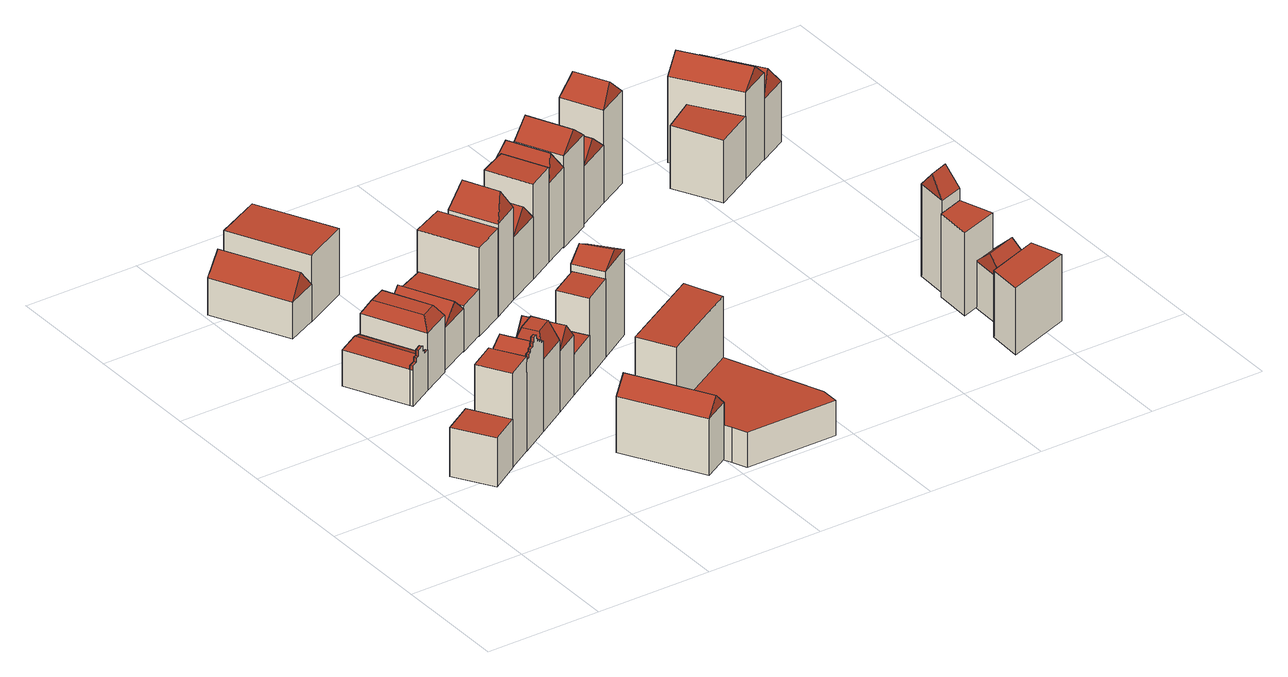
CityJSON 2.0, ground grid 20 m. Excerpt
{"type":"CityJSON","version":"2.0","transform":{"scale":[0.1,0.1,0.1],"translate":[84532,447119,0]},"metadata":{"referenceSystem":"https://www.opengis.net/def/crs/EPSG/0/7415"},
"CityObjects":{
"building1":{"type":"Building","geometry":[{"type":"Solid","lod":"2","boundaries":[[[[0,1,2,3]],[[4,5,6,7]],[[2,1,7,6]],[[0,3,5,4]],[[3,2,6,5]],[[1,0,4,7]]]],"semantics":{"surfaces":[{"type":"GroundSurface"},{"type":"RoofSurface"},{"type":"WallSurface"}],"values":[[0,1,2,2,2,2]]}}]},
"building2":{"type":"Building","geometry":[{"type":"Solid","lod":"2","boundaries":[[[[8,9,10,11]],[[12,13,14,15]],[[10,9,15,14]],[[8,11,13,12]],[[11,10,14,13]],[[9,8,12,15]]]],"semantics":{"surfaces":[{"type":"GroundSurface"},{"type":"RoofSurface"},{"type":"WallSurface"}],"values":[[0,1,2,2,2,2]]}}]},
"building3":{"type":"Building","geometry":[{"type":"Solid","lod":"2","boundaries":[[[[16,17,18,19]],[[18,17,20,21]],[[16,19,22,23]],[[17,16,23,20]],[[23,22,24,25]],[[21,20,25,24]],[[20,23,25]],[[24,22,26,27,28,29,30,31,32,33,34,35,21]],[[36,37,38,39,40,41,42,43,44,45,46,47,48,49]],[[31,30,42,41]],[[32,31,41,40]],[[18,21,36,49]],[[33,32,40,39]],[[19,18,49,48]],[[26,22,47,46]],[[22,19,48,47]],[[34,33,39,38]],[[27,26,46,45]],[[35,34,38,37]],[[28,27,45,44]],[[21,35,37,36]],[[29,28,44,43]],[[30,29,43,42]]]],"semantics":{"surfaces":[{"type":"GroundSurface"},{"type":"WallSurface"},{"type":"RoofSurface"}],"values":[[0,1,1,1,2,2,2,2,1,2,2,1,2,0,2,1,2,2,2,2,2,2,2]]}}]},
"building4":{"type":"Building","geometry":[{"type":"Solid","lod":"2","boundaries":[[[[50,51,52,53]],[[52,51,54,55]],[[50,53,56,57]],[[51,50,57,54]],[[57,56,58,59]],[[55,54,59,58]],[[54,57,59]],[[58,56,60,61,62,63,64,65,66,67,68,69,70,71,72,73,74,75,76,77,55]],[[78,79,80,81,82,83,84,85,86,87,88,89,90,91,92,93,94,95,96,97,98,99]],[[65,64,92,91]],[[73,72,84,83]],[[66,65,91,90]],[[74,73,83,82]],[[52,55,78,99]],[[67,66,90,89]],[[53,52,99,98]],[[60,56,97,96]],[[75,74,82,81]],[[56,53,98,97]],[[68,67,89,88]],[[61,60,96,95]],[[76,75,81,80]],[[69,68,88,87]],[[62,61,95,94]],[[77,76,80,79]],[[70,69,87,86]],[[63,62,94,93]],[[55,77,79,78]],[[71,70,86,85]],[[64,63,93,92]],[[72,71,85,84]]]],"semantics":{"surfaces":[{"type":"GroundSurface"},{"type":"WallSurface"},{"type":"RoofSurface"}],"values":[[0,1,1,1,2,2,2,2,1,2,2,2,2,1,2,0,2,2,1,2,2,2,2,2,2,2,2,2,2,2,2]]}}]},
"building5":{"type":"Building","geometry":[{"type":"Solid","lod":"2","boundaries":[[[[100,101,102,103]],[[102,101,104,105]],[[100,103,106,107]],[[103,102,105,106]],[[101,100,107,104]],[[107,106,108,109]],[[106,105,108]],[[105,104,109,108]],[[104,107,109]]]],"semantics":{"surfaces":[{"type":"GroundSurface"},{"type":"WallSurface"},{"type":"RoofSurface"}],"values":[[0,1,1,1,1,2,2,2,2]]}}]},
"building6":{"type":"Building","geometry":[{"type":"Solid","lod":"2","boundaries":[[[[110,111,112,49]],[[112,111,113,114]],[[110,49,115,116]],[[49,112,114,115]],[[111,110,116,113]],[[113,116,117,118]],[[116,115,119,117]],[[115,114,120,119]],[[114,113,118,120]],[[117,119,120,118]]]],"semantics":{"surfaces":[{"type":"GroundSurface"},{"type":"WallSurface"},{"type":"RoofSurface"}],"values":[[0,1,1,1,1,2,2,2,2,2]]}}]},
"building7":{"type":"Building","geometry":[{"type":"Solid","lod":"2","boundaries":[[[[121,122,123,99]],[[123,122,124,125]],[[121,99,126,127]],[[99,123,125,126]],[[122,121,127,124]],[[124,127,128,129]],[[127,126,130,128]],[[126,125,131,130]],[[125,124,129,131]],[[128,130,131,129]]]],"semantics":{"surfaces":[{"type":"GroundSurface"},{"type":"WallSurface"},{"type":"RoofSurface"}],"values":[[0,1,1,1,1,2,2,2,2,2]]}}]},
"building8":{"type":"Building","geometry":[{"type":"Solid","lod":"2","boundaries":[[[[132,133,134,135]],[[136,137,138,139]],[[134,133,139,138]],[[132,135,137,136]],[[135,134,138,137]],[[133,132,136,139]]]],"semantics":{"surfaces":[{"type":"GroundSurface"},{"type":"RoofSurface"},{"type":"WallSurface"}],"values":[[0,1,2,2,2,2]]}}]},
"building9":{"type":"Building","geometry":[{"type":"Solid","lod":"2","boundaries":[[[[140,141,142,143]],[[142,141,144,145]],[[140,143,146,147]],[[143,142,145,146]],[[141,140,147,144]],[[147,146,148,149]],[[146,145,148]],[[145,144,149,148]],[[144,147,149]]]],"semantics":{"surfaces":[{"type":"GroundSurface"},{"type":"WallSurface"},{"type":"RoofSurface"}],"values":[[0,1,1,1,1,2,2,2,2]]}}]},
"building10":{"type":"Building","geometry":[{"type":"Solid","lod":"2","boundaries":[[[[150,151,152,153]],[[152,151,154,155]],[[150,153,156,157]],[[153,152,155,156]],[[151,150,157,154]],[[157,156,158,159]],[[156,155,158]],[[155,154,159,158]],[[154,157,159]]]],"semantics":{"surfaces":[{"type":"GroundSurface"},{"type":"WallSurface"},{"type":"RoofSurface"}],"values":[[0,1,1,1,1,2,2,2,2]]}}]},
"building11":{"type":"Building","geometry":[{"type":"Solid","lod":"2","boundaries":[[[[160,161,162,123]],[[162,161,163,164]],[[160,123,165,166]],[[123,162,164,165]],[[161,160,166,163]],[[166,165,167,168]],[[165,164,167]],[[164,163,168,167]],[[163,166,168]]]],"semantics":{"surfaces":[{"type":"GroundSurface"},{"type":"WallSurface"},{"type":"RoofSurface"}],"values":[[0,1,1,1,1,2,2,2,2]]}}]},
"building12":{"type":"Building","geometry":[{"type":"Solid","lod":"2","boundaries":[[[[169,170,171,172]],[[173,174,175,176]],[[171,170,176,175]],[[169,172,174,173]],[[172,171,175,174]],[[170,169,173,176]]]],"semantics":{"surfaces":[{"type":"GroundSurface"},{"type":"RoofSurface"},{"type":"WallSurface"}],"values":[[0,1,2,2,2,2]]}}]},
"building13":{"type":"Building","geometry":[{"type":"Solid","lod":"2","boundaries":[[[[177,178,179,162]],[[180,181,182,183]],[[179,178,183,182]],[[177,162,181,180]],[[162,179,182,181]],[[178,177,180,183]]]],"semantics":{"surfaces":[{"type":"GroundSurface"},{"type":"RoofSurface"},{"type":"WallSurface"}],"values":[[0,1,2,2,2,2]]}}]},
"building14":{"type":"Building","geometry":[{"type":"Solid","lod":"2","boundaries":[[[[184,185,186,187]],[[188,189,190,191]],[[186,185,191,190]],[[184,187,189,188]],[[187,186,190,189]],[[185,184,188,191]]]],"semantics":{"surfaces":[{"type":"GroundSurface"},{"type":"RoofSurface"},{"type":"WallSurface"}],"values":[[0,1,2,2,2,2]]}}]},
"building15":{"type":"Building","geometry":[{"type":"Solid","lod":"2","boundaries":[[[[192,193,194,195]],[[196,197,198,199]],[[194,193,199,198]],[[192,195,197,196]],[[195,194,198,197]],[[193,192,196,199]]]],"semantics":{"surfaces":[{"type":"GroundSurface"},{"type":"RoofSurface"},{"type":"WallSurface"}],"values":[[0,1,2,2,2,2]]}}]},
"building16":{"type":"Building","geometry":[{"type":"Solid","lod":"2","boundaries":[[[[200,201,202,203]],[[204,205,206,207]],[[202,201,207,206]],[[200,203,205,204]],[[203,202,206,205]],[[201,200,204,207]]]],"semantics":{"surfaces":[{"type":"GroundSurface"},{"type":"RoofSurface"},{"type":"WallSurface"}],"values":[[0,1,2,2,2,2]]}}]},
"building17":{"type":"Building","geometry":[{"type":"Solid","lod":"2","boundaries":[[[[208,209,210,211,212,213]],[[214,215,216,217,218,219]],[[210,209,219,218]],[[212,211,217,216]],[[208,213,215,214]],[[211,210,218,217]],[[213,212,216,215]],[[209,208,214,219]]]],"semantics":{"surfaces":[{"type":"GroundSurface"},{"type":"RoofSurface"},{"type":"WallSurface"}],"values":[[0,1,2,2,2,2,2,2]]}}]},
"building18":{"type":"Building","geometry":[{"type":"Solid","lod":"2","boundaries":[[[[220,221,222,194]],[[222,221,223,224]],[[220,194,225,226]],[[194,222,224,225]],[[221,220,226,223]],[[226,225,227,228]],[[225,224,227]],[[224,223,228,227]],[[223,226,228]]]],"semantics":{"surfaces":[{"type":"GroundSurface"},{"type":"WallSurface"},{"type":"RoofSurface"}],"values":[[0,1,1,1,1,2,2,2,2]]}}]},
"building19":{"type":"Building","geometry":[{"type":"Solid","lod":"2","boundaries":[[[[202,229,230,231]],[[230,229,232,233]],[[202,231,234,235]],[[231,230,233,234]],[[229,202,235,232]],[[235,234,236]],[[234,233,237,236]],[[233,232,237]],[[232,235,236,237]]]],"semantics":{"surfaces":[{"type":"GroundSurface"},{"type":"WallSurface"},{"type":"RoofSurface"}],"values":[[0,1,1,1,1,2,2,2,2]]}}]},
"building20":{"type":"Building","geometry":[{"type":"Solid","lod":"2","boundaries":[[[[238,239,240,222]],[[240,239,241,242]],[[238,222,243,244]],[[222,240,242,243]],[[239,238,244,241]],[[244,243,245,246]],[[243,242,245]],[[242,241,246,245]],[[241,244,246]]]],"semantics":{"surfaces":[{"type":"GroundSurface"},{"type":"WallSurface"},{"type":"RoofSurface"}],"values":[[0,1,1,1,1,2,2,2,2]]}}]},
"building21":{"type":"Building","geometry":[{"type":"Solid","lod":"2","boundaries":[[[[247,248,249,240]],[[250,251,252,253]],[[249,248,253,252]],[[247,240,251,250]],[[240,249,252,251]],[[248,247,250,253]]]],"semantics":{"surfaces":[{"type":"GroundSurface"},{"type":"RoofSurface"},{"type":"WallSurface"}],"values":[[0,1,2,2,2,2]]}}]},
"building22":{"type":"Building","geometry":[{"type":"Solid","lod":"2","boundaries":[[[[254,255,256,249]],[[256,255,257,258]],[[254,249,259,260]],[[249,256,258,259]],[[255,254,260,257]],[[260,259,261,262]],[[259,258,261]],[[258,257,262,261]],[[257,260,262]]]],"semantics":{"surfaces":[{"type":"GroundSurface"},{"type":"WallSurface"},{"type":"RoofSurface"}],"values":[[0,1,1,1,1,2,2,2,2]]}}]},
"building23":{"type":"Building","geometry":[{"type":"Solid","lod":"2","boundaries":[[[[263,264,265,266]],[[265,264,267,268]],[[263,266,269,270]],[[266,265,268,269]],[[264,263,270,267]],[[270,269,271,272]],[[269,268,271]],[[268,267,272,271]],[[267,270,272]]]],"semantics":{"surfaces":[{"type":"GroundSurface"},{"type":"WallSurface"},{"type":"RoofSurface"}],"values":[[0,1,1,1,1,2,2,2,2]]}}]},
"building24":{"type":"Building","geometry":[{"type":"Solid","lod":"2","boundaries":[[[[273,274,275,276]],[[275,274,277,278]],[[273,276,279,280]],[[276,275,278,279]],[[274,273,280,277]],[[280,279,281,282]],[[279,278,281]],[[278,277,282,281]],[[277,280,282]]]],"semantics":{"surfaces":[{"type":"GroundSurface"},{"type":"WallSurface"},{"type":"RoofSurface"}],"values":[[0,1,1,1,1,2,2,2,2]]}}]},
"building25":{"type":"Building","geometry":[{"type":"Solid","lod":"2","boundaries":[[[[283,284,285,275]],[[285,284,286,287]],[[283,275,288,289]],[[275,285,287,288]],[[284,283,289,286]],[[289,288,290,291]],[[288,287,290]],[[287,286,291,290]],[[286,289,291]]]],"semantics":{"surfaces":[{"type":"GroundSurface"},{"type":"WallSurface"},{"type":"RoofSurface"}],"values":[[0,1,1,1,1,2,2,2,2]]}}]},
"building26":{"type":"Building","geometry":[{"type":"Solid","lod":"2","boundaries":[[[[292,293,294,295]],[[296,297,298,299]],[[294,293,299,298]],[[292,295,297,296]],[[295,294,298,297]],[[293,292,296,299]]]],"semantics":{"surfaces":[{"type":"GroundSurface"},{"type":"RoofSurface"},{"type":"WallSurface"}],"values":[[0,1,2,2,2,2]]}}]},
"building27":{"type":"Building","geometry":[{"type":"Solid","lod":"2","boundaries":[[[[300,301,302,303]],[[304,305,306,307]],[[303,302,306,305]],[[301,300,304,307]],[[302,301,307,306]],[[300,303,305,304]]]],"semantics":{"surfaces":[{"type":"GroundSurface"},{"type":"RoofSurface"},{"type":"WallSurface"}],"values":[[0,1,2,2,2,2]]}}]},
"building28":{"type":"Building","geometry":[{"type":"Solid","lod":"2","boundaries":[[[[308,309,310,311]],[[312,313,314,315]],[[310,309,315,314]],[[308,311,313,312]],[[311,310,314,313]],[[309,308,312,315]]]],"semantics":{"surfaces":[{"type":"GroundSurface"},{"type":"RoofSurface"},{"type":"WallSurface"}],"values":[[0,1,2,2,2,2]]}}]},
"building29":{"type":"Building","geometry":[{"type":"Solid","lod":"2","boundaries":[[[[316,317,318,319]],[[319,318,320,321]],[[317,316,322,323]],[[318,317,323,320]],[[316,319,321,322]],[[322,321,324,325]],[[321,320,324]],[[320,323,325,324]],[[323,322,325]]]],"semantics":{"surfaces":[{"type":"GroundSurface"},{"type":"WallSurface"},{"type":"RoofSurface"}],"values":[[0,1,1,1,1,2,2,2,2]]}}]},
"building30":{"type":"Building","geometry":[{"type":"Solid","lod":"2","boundaries":[[[[326,327,328,329]],[[328,327,330,331]],[[326,329,332,333]],[[329,328,331,332]],[[327,326,333,330]],[[333,332,334,335]],[[332,331,334]],[[331,330,335,334]],[[330,333,335]]]],"semantics":{"surfaces":[{"type":"GroundSurface"},{"type":"WallSurface"},{"type":"RoofSurface"}],"values":[[0,1,1,1,1,2,2,2,2]]}}]},
"building31":{"type":"Building","geometry":[{"type":"Solid","lod":"2","boundaries":[[[[336,337,338,339]],[[338,337,340,341]],[[336,339,342,343]],[[339,338,341,342]],[[337,336,343,340]],[[343,342,344,345]],[[342,341,344]],[[341,340,345,344]],[[340,343,345]]]],"semantics":{"surfaces":[{"type":"GroundSurface"},{"type":"WallSurface"},{"type":"RoofSurface"}],"values":[[0,1,1,1,1,2,2,2,2]]}}]},
"building32":{"type":"Building","geometry":[{"type":"Solid","lod":"2","boundaries":[[[[346,347,348,349]],[[348,347,350,351]],[[346,349,352,353]],[[349,348,351,352]],[[347,346,353,350]],[[353,352,354,355]],[[352,351,354]],[[351,350,355,354]],[[350,353,355]]]],"semantics":{"surfaces":[{"type":"GroundSurface"},{"type":"WallSurface"},{"type":"RoofSurface"}],"values":[[0,1,1,1,1,2,2,2,2]]}}]}
},
"vertices":[
[33,233,9],[83,264,9],[123,199,9],[73,168,9],[33,233,94],[73,168,94],[123,199,94],[83,264,94],
[91,252,10],[135,279,10],[167,226,10],[123,199,10],[91,252,174],[123,199,174],[167,226,174],[135,279,174],
[50,537,8],[96,559,8],[145,458,8],[100,434,8],[96,559,71],[145,458,71],[100,434,71],[50,537,71],[123,446,83],[76,542,83],[100,434,78],[112,440,78],[112,440,85],[117,443,85],[117,443,95],[128,449,95],[128,449,85],[134,452,85],[134,452,78],[145,458,78],[147,454,71],[147,454,78],[136,448,78],[136,448,85],[131,445,85],[131,445,95],[119,438,95],[119,438,85],[114,435,85],[114,435,78],[103,429,78],[103,429,71],[103,429,8],[147,454,8],
[136,277,9],[188,309,9],[217,262,9],[165,230,9],[188,309,161],[217,262,161],[165,230,161],[136,277,161],[191,246,182],[163,291,182],[165,230,167],[171,234,167],[171,234,173],[178,238,173],[178,238,178],[184,242,178],[184,242,184],[187,244,184],[187,244,192],[194,248,192],[194,248,184],[197,250,184],[197,250,178],[204,254,178],[204,254,173],[210,258,173],[210,258,167],[217,262,167],[219,258,161],[219,258,167],[213,254,167],[213,254,173],[206,250,173],[206,250,178],[200,246,178],[200,246,184],[197,244,184],[197,244,192],[190,240,192],[190,240,184],[187,238,184],[187,238,178],[180,234,178],[180,234,173],[174,230,173],[174,230,167],[167,226,167],[167,226,161],[167,226,9],[219,258,9],
[1,816,9],[52,842,9],[117,713,9],[65,687,9],[52,842,73],[117,713,73],[65,687,73],[1,816,73],[90,702,109],[27,827,109],
[97,558,8],[148,583,8],[197,482,8],[148,583,107],[197,482,107],[147,454,107],[97,558,107],[114,552,128],[142,566,128],[153,472,128],[180,487,128],
[191,305,9],[243,336,9],[271,290,9],[243,336,134],[271,290,134],[219,258,134],[191,305,134],[209,300,173],[239,319,173],[224,276,173],[253,294,173],
[51,846,8],[129,885,8],[195,753,8],[117,713,8],[51,846,123],[117,713,123],[195,753,123],[129,885,123],
[154,570,11],[211,598,11],[252,512,11],[197,482,11],[211,598,84],[252,512,84],[197,482,84],[154,570,84],[225,497,114],[183,584,114],
[399,47,5],[354,21,5],[278,153,5],[323,179,5],[354,21,103],[278,153,103],[323,179,103],[399,47,103],[300,166,130],[376,34,130],
[234,352,9],[277,378,9],[315,317,9],[277,378,114],[315,317,114],[271,290,114],[234,352,114],[293,304,145],[255,365,145],
[206,608,9],[253,630,9],[298,538,9],[252,512,9],[206,608,89],[252,512,89],[298,538,89],[253,630,89],
[279,375,9],[330,406,9],[366,348,9],[279,375,80],[315,317,80],[366,348,80],[330,406,80],
[369,126,6],[335,186,6],[481,270,6],[508,206,6],[369,126,170],[508,206,170],[481,270,170],[335,186,170],
[252,633,7],[308,660,7],[353,568,7],[298,538,7],[252,633,161],[298,538,161],[353,568,161],[308,660,161],
[337,395,8],[388,426,8],[417,380,8],[366,348,8],[337,395,145],[366,348,145],[417,380,145],[388,426,145],
[508,206,3],[575,41,3],[575,10,3],[415,10,3],[405,34,3],[362,122,3],[508,206,64],[362,122,64],[405,34,64],[415,10,64],[575,10,64],[575,41,64],
[316,644,7],[364,667,7],[399,594,7],[364,667,168],[399,594,168],[353,568,168],[316,644,168],[372,589,208],[344,648,208],
[387,428,8],[441,461,8],[476,417,8],[387,428,157],[441,461,157],[476,417,157],[417,380,157],[446,398,177],[414,445,175],
[359,678,7],[418,707,7],[457,626,7],[418,707,115],[457,626,115],[399,594,115],[359,678,115],[428,610,151],[388,693,151],
[421,701,7],[468,725,7],[503,652,7],[421,701,172],[457,626,172],[503,652,172],[468,725,172],
[461,740,7],[507,762,7],[548,677,7],[507,762,144],[548,677,144],[503,652,144],[461,740,144],[521,674,180],[488,742,180],
[511,753,4],[572,782,4],[607,710,4],[548,677,4],[572,782,164],[607,710,164],[548,677,164],[511,753,164],[577,693,192],[541,768,192],
[567,791,8],[628,821,8],[666,743,8],[607,710,8],[628,821,108],[666,743,108],[607,710,108],[567,791,108],[636,728,138],[599,805,138],
[633,811,8],[688,838,8],[720,773,8],[688,838,169],[720,773,169],[666,743,169],[633,811,169],[691,763,200],[663,819,200],
[1018,139,3],[1037,86,3],[926,46,3],[928,106,3],[1018,139,119],[928,106,119],[926,46,119],[1037,86,119],
[974,261,3],[994,204,3],[927,180,3],[929,245,3],[974,261,147],[929,245,147],[927,180,147],[994,204,147],
[811,640,9],[770,720,9],[825,756,9],[877,677,9],[811,640,118],[877,677,118],[825,756,118],[770,720,118],
[994,204,2],[1018,139,2],[953,115,2],[955,191,2],[953,115,83],[955,191,83],[994,204,83],[1018,139,83],[954,153,116],[1006,171,116],
[956,311,8],[974,261,8],[932,246,8],[934,303,8],[974,261,168],[932,246,168],[934,303,168],[956,311,168],[933,274,201],[965,286,201],
[808,781,10],[860,815,10],[931,707,10],[877,677,10],[860,815,160],[931,707,160],[877,677,160],[808,781,160],[904,692,188],[834,798,188],
[864,809,9],[911,841,9],[981,735,9],[931,707,9],[911,841,114],[981,735,114],[931,707,114],[864,809,114],[952,728,150],[892,818,150]
]}
